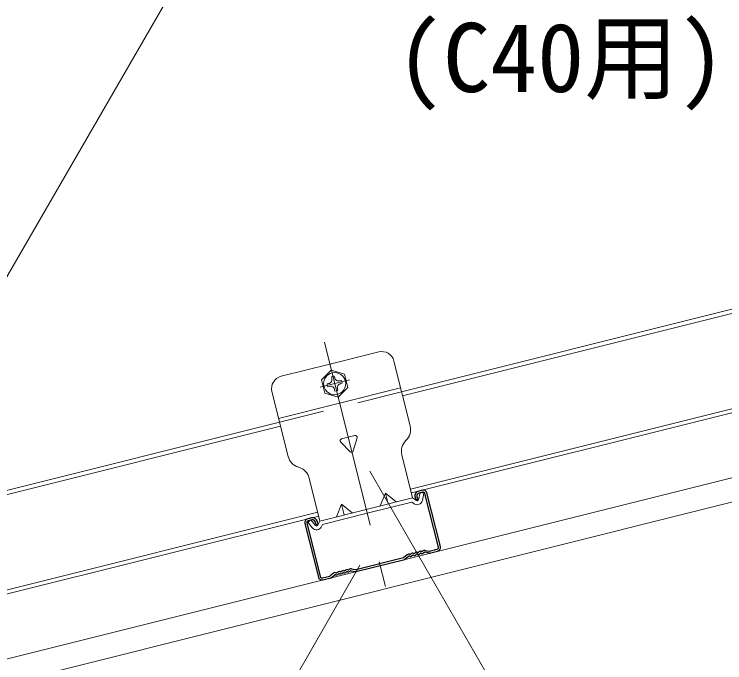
# Model space of a CAD drawing. Units: millimetres, scale not verified. Extents: x -2895 to 2955, y -2104 to 2057.
# Drawn here: x 552.8 to 835.4, y 353 to 611 of the extents above; entities that cross this region are included whole.
import ezdxf
from ezdxf.enums import TextEntityAlignment as Align

# ---------------------------------------------------------------- set-up
doc = ezdxf.new("R2010")
doc.units = ezdxf.units.MM
doc.header["$LTSCALE"] = 15
doc.linetypes.add('CHAIN1', pattern=[8, 5, -1, 1, -1])
doc.linetypes.add('DASHED1', pattern=[1.8, 1.2, -0.6])
for name, color, linetype, lineweight in [('3-0_中心線', 4, 'CHAIN1', 9), ('3-2_野縁受け', 3, 'Continuous', 18), ('3-3_野縁', 2, 'Continuous', 25), ('3-6_文字', 7, 'Continuous', 18), ('3-8_パネル', 7, 'Continuous', 18), ('3-A_クリップ', 7, 'Continuous', 18), ('3-B_ビス', 4, 'Continuous', 9)]:
    doc.layers.add(name, color=color, linetype=linetype, lineweight=lineweight)
doc.styles.add('ＭＳ ゴシック', font='')
doc.styles.get('ＭＳ ゴシック').set_extended_font_data('MS Gothic')

msp = doc.modelspace()

# ---------------------------------------------------------------- linework, layer by layer
at = {"layer": '3-0_中心線'}
for p, q in [((676.16, 480.51), (700.44, 383.37)), ((674.45, 462.61), (686.09, 465.52))]:
    msp.add_line(p, q, dxfattribs=at)
at = {"layer": '3-2_野縁受け'}
for p, q in [((706.85, 460.81), (952.3, 522.17)), ((707.24, 459.26), (952.69, 520.62)), ((710.34, 422.1), (961.65, 484.93)), ((710.73, 420.55), (960.06, 482.88)), ((520.25, 414.16), (658.34, 448.69)), ((520.63, 412.61), (658.73, 447.13)), ((529.56, 376.91), (673.48, 412.89)), ((529.95, 375.36), (673.87, 411.33))]:
    msp.add_line(p, q, dxfattribs=at)
at = {"layer": '3-3_野縁'}
for p, q in [((715.1, 421.64), (713.64, 421.28)), ((712.19, 418.85), (712.43, 417.88)), ((712.96, 419.05), (713.21, 418.08)), ((715.29, 420.87), (713.84, 420.5)), ((721.48, 399.01), (716.14, 420.36)), ((722.25, 399.21), (716.92, 420.55)), ((712.43, 417.88), (713.21, 418.08)), ((670.96, 410.61), (669.5, 410.24)), ((671.15, 409.83), (669.7, 409.47)), ((668.41, 408.42), (673.75, 387.08)), ((669.19, 408.62), (674.52, 387.28)), ((672.85, 407.99), (672.61, 408.96)), ((672.85, 407.99), (673.62, 408.18)), ((673.62, 408.18), (673.38, 409.15)), ((709.09, 395.95), (707.76, 394.89)), ((710.19, 396.12), (710.11, 396.14)), ((710.49, 396.19), (710.55, 396.25)), ((711.06, 395.63), (711.12, 395.69)), ((711.5, 395.74), (711.42, 395.76)), ((711.74, 396.5), (711.66, 396.53)), ((712.04, 396.58), (712.1, 396.64)), ((712.61, 396.02), (712.67, 396.08)), ((713.05, 396.13), (712.97, 396.15)), ((713.29, 396.89), (713.21, 396.92)), ((713.59, 396.97), (713.65, 397.02)), ((714.17, 396.41), (714.22, 396.46)), ((714.6, 396.52), (714.53, 396.54)), ((714.84, 397.28), (714.77, 397.3)), ((715.15, 397.36), (715.2, 397.41)), ((715.72, 396.79), (715.77, 396.85)), ((717.95, 396.59), (716.04, 396.94)), ((716.19, 397.72), (717.86, 397.42)), ((717.95, 396.59), (721.16, 397.39)), ((717.98, 397.42), (720.97, 398.17)), ((688.65, 389.26), (708.07, 394.12)), ((688.68, 390.09), (707.66, 394.84)), ((709.59, 395.32), (708.07, 394.12)), ((709.95, 395.35), (709.87, 395.38)), ((685.54, 389.95), (685.47, 389.98)), ((685.85, 390.03), (685.91, 390.09)), ((686.89, 390.4), (688.56, 390.09)), ((675.37, 386.77), (678.36, 387.51)), ((679.8, 388.63), (678.46, 387.57)), ((678.78, 386.79), (680.29, 388)), ((680.65, 388.03), (680.57, 388.05)), ((680.89, 388.79), (680.81, 388.81)), ((681.19, 388.87), (681.25, 388.92)), ((681.76, 388.31), (681.82, 388.36)), ((682.2, 388.42), (682.12, 388.44)), ((682.44, 389.18), (682.36, 389.2)), ((682.74, 389.25), (682.8, 389.31)), ((683.31, 388.69), (683.37, 388.75)), ((683.75, 388.8), (683.68, 388.83)), ((683.99, 389.57), (683.92, 389.59)), ((684.3, 389.64), (684.35, 389.7)), ((684.87, 389.08), (684.92, 389.14)), ((685.3, 389.19), (685.23, 389.22)), ((686.42, 389.47), (686.48, 389.53)), ((686.74, 389.61), (688.65, 389.26)), ((675.56, 385.99), (678.78, 386.79))]:
    msp.add_line(p, q, dxfattribs=at)
for centre, radius, start, end in [((714.13, 419.34), 2, 104.0362, 194.0362), ((715.46, 420.19), 1.5, 14.0362, 104.0362), ((714.13, 419.34), 1.2, 104.0362, 194.0362), ((715.46, 420.19), 0.7, 14.0362, 104.0362), ((669.87, 408.79), 1.5, 104.0362, 194.0362), ((671.44, 408.67), 2, 14.0362, 104.0362), ((671.44, 408.67), 1.2, 14.0362, 104.0362), ((669.87, 408.79), 0.7, 104.0362, 194.0362), ((720.8, 398.84), 0.7, 284.0362, 14.0362), ((720.8, 398.84), 1.5, 284.0362, 14.0362), ((709.78, 395.09), 1.1, 72.5603, 128.4828), ((710.28, 396.4), 1.1, 252.5603, 315.5122), ((710.28, 396.4), 0.3, 252.5603, 315.5122), ((711.33, 395.48), 1.1, 72.5603, 135.5122), ((711.33, 395.48), 0.3, 72.5603, 135.5122), ((711.83, 396.79), 1.1, 252.5603, 315.5122), ((711.83, 396.79), 0.3, 252.5603, 315.5122), ((712.88, 395.87), 1.1, 104.0362, 135.5122), ((712.88, 395.87), 1.1, 72.5603, 104.0362), ((712.88, 395.87), 0.3, 104.0362, 135.5122), ((712.88, 395.87), 0.3, 72.5603, 104.0362), ((713.38, 397.18), 1.1, 252.5603, 315.5122), ((713.38, 397.18), 0.3, 252.5603, 315.5122), ((714.44, 396.25), 1.1, 72.5603, 135.5122), ((714.44, 396.25), 0.3, 72.5603, 135.5122), ((714.93, 397.57), 1.1, 252.5603, 315.5122), ((714.93, 397.57), 0.3, 252.5603, 315.5122), ((715.99, 396.64), 1.1, 79.5897, 135.5122), ((715.99, 396.64), 0.3, 79.5897, 135.5122), ((717.92, 397.71), 1.1, 259.5897, 284.0362), ((717.92, 397.71), 0.3, 259.5897, 284.0362), ((707.58, 395.13), 0.3, 284.0362, 308.4828), ((707.58, 395.13), 1.1, 284.4203, 308.4828), ((709.78, 395.09), 0.3, 72.5603, 128.4828), ((685.14, 388.93), 1.1, 72.5603, 135.5122), ((685.63, 390.24), 0.3, 252.5603, 315.5122), ((686.69, 389.32), 1.1, 79.5897, 135.5122), ((688.62, 390.39), 0.3, 259.5897, 284.0362), ((675.2, 387.45), 1.5, 194.0362, 284.0362), ((675.2, 387.45), 0.7, 194.0362, 284.0362), ((678.28, 387.8), 0.3, 284.0362, 308.4828), ((680.48, 387.77), 1.1, 72.5603, 128.4828), ((680.48, 387.77), 0.3, 72.5603, 128.4828), ((680.98, 389.08), 1.1, 252.5603, 315.5122), ((680.98, 389.08), 0.3, 252.5603, 315.5122), ((682.03, 388.15), 1.1, 72.5603, 135.5122), ((682.03, 388.15), 0.3, 72.5603, 135.5122), ((682.53, 389.46), 1.1, 252.5603, 315.5122), ((682.53, 389.46), 0.3, 252.5603, 315.5122), ((683.59, 388.54), 1.1, 104.0362, 135.5122), ((683.59, 388.54), 1.1, 72.5603, 104.0362), ((683.59, 388.54), 0.3, 104.0362, 135.5122), ((683.59, 388.54), 0.3, 72.5603, 104.0362), ((684.08, 389.85), 1.1, 252.5603, 315.5122), ((684.08, 389.85), 0.3, 252.5603, 315.5122), ((685.14, 388.93), 0.3, 72.5603, 135.5122), ((685.63, 390.24), 1.1, 252.5603, 315.5122), ((686.69, 389.32), 0.3, 79.5897, 135.5122), ((688.62, 390.39), 1.1, 259.5897, 283.6522), ((678.28, 387.8), 1.1, 284.0362, 308.4828)]:
    msp.add_arc(centre, radius, start, end, dxfattribs=at)
at = {"layer": '3-6_文字'}
for p, q in [((694.23, 429.25), (792.68, 258.73)), ((690.3, 391.78), (566.24, 176.09))]:
    msp.add_line(p, q, dxfattribs=at)
msp.add_lwpolyline([(508.69, 435.46), (624.42, 635.59), (692.6, 635.59)], dxfattribs=at)
at = {"layer": '3-8_パネル'}
for p, q in [((257.29, 281.42), (2617.87, 871.57)), ((259.59, 272.2), (2620.17, 862.35))]:
    msp.add_line(p, q, dxfattribs=at)
at = {"layer": '3-A_クリップ'}
for p, q in [((697.73, 476.67), (678.33, 471.82)), ((703.8, 473.04), (710.25, 447.23)), ((658.93, 466.97), (678.33, 471.82)), ((655.29, 460.91), (661.74, 435.1)), ((706.46, 462.36), (682.21, 456.3)), ((657.96, 450.24), (682.21, 456.3)), ((686.38, 436.93), (682.63, 440.81)), ((682.98, 442.06), (685.6, 442.72)), ((688.23, 443.37), (685.6, 442.72)), ((687.64, 437.25), (689.13, 442.44)), ((708.67, 441.53), (708.53, 441.39)), ((706.95, 435.69), (711.22, 418.61)), ((665.81, 430.82), (666.01, 430.76)), ((670.08, 426.47), (674.35, 409.39)), ((711.22, 418.61), (692.79, 414)), ((700.43, 420.53), (698.36, 415.4)), ((700.43, 420.53), (704.67, 416.97)), ((700.43, 420.53), (701.52, 416.19)), ((712.76, 417.56), (711.22, 418.61)), ((713.53, 417.87), (714.18, 420.78)), ((714.18, 420.78), (715.74, 420.44)), ((715.1, 417.52), (715.74, 420.44)), ((682.97, 416.16), (680.9, 411.03)), ((682.97, 416.16), (684.05, 411.82)), ((682.97, 416.16), (687.21, 412.61)), ((710.91, 416.89), (693.17, 412.45)), ((711.87, 416.24), (710.91, 416.89)), ((674.35, 409.39), (692.78, 414)), ((670.72, 409.92), (669.5, 408.88)), ((672.66, 407.65), (670.72, 409.92)), ((675.43, 408.02), (693.17, 412.45)), ((671.44, 406.61), (669.5, 408.88)), ((673.48, 407.74), (674.35, 409.39)), ((674.9, 407), (675.43, 408.02))]:
    msp.add_line(p, q, dxfattribs=at)
at = {"layer": '3-A_クリップ', "linetype": 'DASHED1'}
for p in [(706.85, 460.81), (658.34, 448.69)]:
    msp.add_line(p, (682.6, 454.75), dxfattribs=at)
at = {"layer": '3-A_クリップ'}
for centre, radius, start, end in [((698.94, 471.82), 5, 14.0362, 104.0362), ((660.14, 462.12), 5, 104.0362, 194.0362), ((704.43, 445.77), 6, 314.9993, 14.0362), ((683.17, 441.34), 0.75, 104.0362, 224.0362), ((688.41, 442.65), 0.75, 344.0362, 104.0362), ((712.77, 437.14), 6, 134.9993, 194.0362), ((686.92, 437.45), 0.75, 224.0362, 344.0362), ((667.56, 436.56), 6, 194.0362, 253.0731), ((664.26, 425.02), 6, 14.0362, 73.0731), ((713.04, 417.98), 2.1, 235.8781, 347.5362), ((713.04, 417.98), 0.5, 235.8781, 347.5362), ((673.04, 407.98), 2.1, 220.5362, 332.1944), ((673.04, 407.98), 0.5, 220.5362, 332.1944)]:
    msp.add_arc(centre, radius, start, end, dxfattribs=at)
at = {"layer": '3-B_ビス'}
for p, q in [((678.89, 469.39), (674.94, 465.56)), ((678.89, 469.39), (684.18, 467.87)), ((678.93, 466.76), (679.06, 466.22)), ((680.09, 467.05), (680.29, 466.26)), ((680.09, 467.05), (680.23, 466.51)), ((684.18, 467.87), (685.51, 462.54)), ((674.94, 465.56), (676.27, 460.23)), ((677.23, 463.92), (677.8, 464.06)), ((682.93, 465.35), (682.36, 465.2)), ((683.22, 464.18), (682.65, 464.04)), ((677.52, 462.76), (678.09, 462.9)), ((680.35, 461.05), (680.22, 461.59)), ((681.52, 461.34), (681.32, 462.14)), ((681.52, 461.34), (681.38, 461.88)), ((681.56, 458.71), (685.51, 462.54)), ((681.56, 458.71), (676.27, 460.23))]:
    msp.add_line(p, q, dxfattribs=at)
msp.add_circle((680.22, 464.05), 4.4, dxfattribs=at)
for centre, radius, start, end in [((677.56, 465.65), 1.6, 278.3992, 20.7097), ((680.22, 464.05), 3, 92.4993, 115.5732), ((681.82, 466.71), 1.6, 187.3628, 289.6732), ((680.22, 464.05), 3, 182.4993, 205.5496), ((682.88, 462.45), 1.6, 98.3992, 200.7097), ((680.22, 464.05), 3, 2.5229, 25.5732), ((678.63, 461.39), 1.6, 7.3628, 109.6732), ((680.22, 464.05), 3, 272.4993, 295.5732)]:
    msp.add_arc(centre, radius, start, end, dxfattribs=at)

# ---------------------------------------------------------------- texts
at = {"layer": '3-6_文字', "style": 'ＭＳ ゴシック'}
msp.add_text('(C40用)', height=27.49, dxfattribs=at).set_placement((704.64, 571.82), align=Align.BOTTOM_LEFT)

doc.saveas('drawing.dxf')
